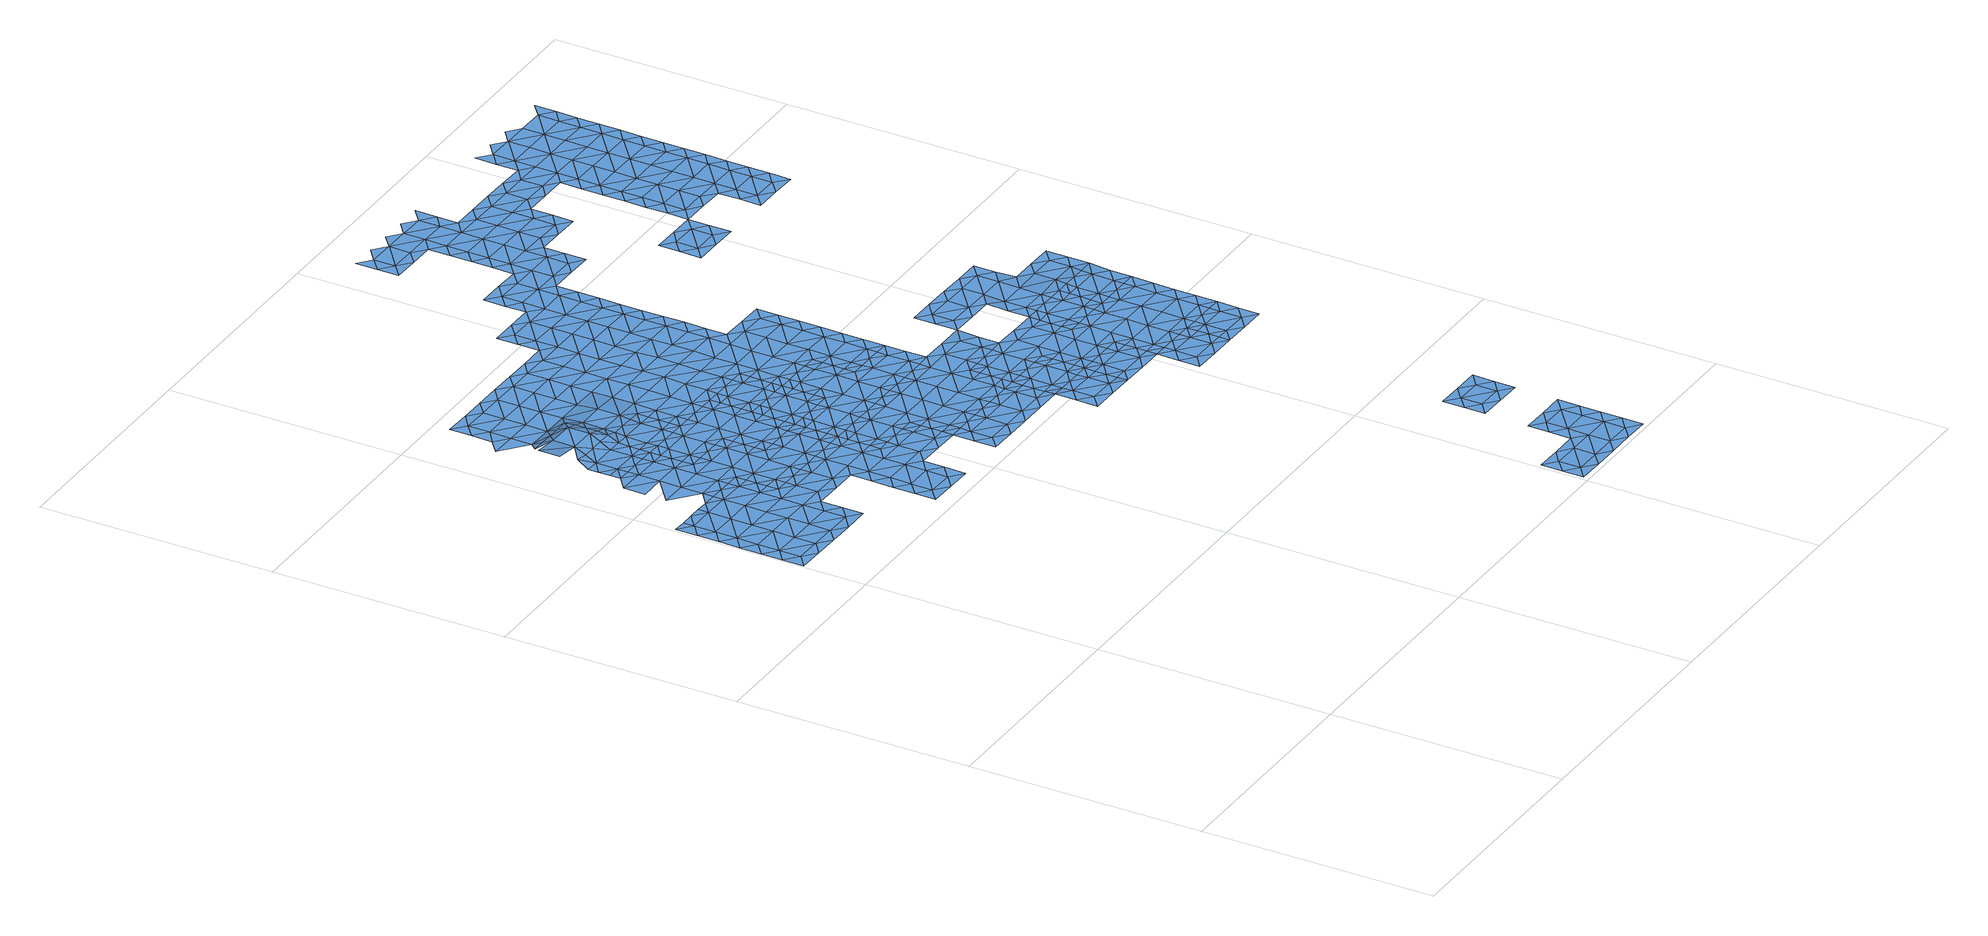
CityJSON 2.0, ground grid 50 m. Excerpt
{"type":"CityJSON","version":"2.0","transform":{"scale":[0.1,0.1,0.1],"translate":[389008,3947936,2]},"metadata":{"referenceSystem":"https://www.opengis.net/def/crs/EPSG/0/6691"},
"CityObjects":{
"waterbody1":{"type":"WaterBody","attributes":{"name":"10","class":"1140","function":"1","WaterBodyRiverFloodingRiskAttribute.description":"1","WaterBodyRiverFloodingRiskAttribute.rank":"3","WaterBodyRiverFloodingRiskAttribute.adminType":"2","WaterBodyRiverFloodingRiskAttribute.scale":"L2"},"geometry":[{"type":"MultiSurface","lod":"1","boundaries":[[[0,1,2]],[[1,3,4]],[[0,5,1]],[[6,7,8]],[[4,3,8]],[[8,9,6]],[[6,9,10]],[[5,11,1]],[[1,11,3]],[[11,12,3]],[[3,13,8]],[[14,10,9]],[[5,15,11]],[[9,16,14]],[[15,17,11]],[[9,8,13]],[[18,19,20]],[[3,12,13]],[[21,16,9]],[[22,23,24]],[[24,23,25]],[[26,22,24]],[[27,12,11]],[[17,27,11]],[[28,29,20]],[[24,30,26]],[[31,30,17]],[[9,13,21]],[[31,26,30]],[[32,13,12]],[[18,20,33]],[[25,34,24]],[[29,35,20]],[[30,27,17]],[[36,32,12]],[[27,36,12]],[[37,16,21]],[[38,39,33]],[[40,41,13]],[[13,41,21]],[[13,32,40]],[[35,42,20]],[[21,43,37]],[[33,44,38]],[[45,43,21]],[[30,24,46]],[[24,34,46]],[[21,41,45]],[[30,47,27]],[[48,32,36]],[[49,44,33]],[[33,20,49]],[[34,50,46]],[[51,47,30]],[[35,52,42]],[[49,20,42]],[[30,46,51]],[[53,48,36]],[[50,54,46]],[[52,55,42]],[[36,27,56]],[[57,44,49]],[[56,27,47]],[[58,59,42]],[[58,42,55]],[[53,36,56]],[[49,42,59]],[[60,47,51]],[[59,61,49]],[[49,62,57]],[[51,46,63]],[[61,62,49]],[[46,54,63]],[[64,63,54]],[[65,60,51]],[[66,53,56]],[[60,67,47]],[[68,56,47]],[[67,68,47]],[[51,63,65]],[[56,69,66]],[[70,69,56]],[[64,71,63]],[[56,68,70]],[[72,60,65]],[[63,71,73]],[[72,65,74]],[[75,74,65]],[[65,63,75]],[[73,71,76]],[[75,63,73]],[[76,77,73]],[[78,74,75]],[[79,80,73]],[[73,77,79]],[[75,73,80]],[[81,78,75]],[[75,80,81]],[[81,82,78]]]}]},
"waterbody2":{"type":"WaterBody","attributes":{"name":"10","class":"1140","function":"1","WaterBodyRiverFloodingRiskAttribute.description":"1","WaterBodyRiverFloodingRiskAttribute.rank":"2","WaterBodyRiverFloodingRiskAttribute.adminType":"2","WaterBodyRiverFloodingRiskAttribute.scale":"L2"},"geometry":[{"type":"MultiSurface","lod":"1","boundaries":[[[83,84,85]],[[64,86,71]],[[87,88,89]],[[86,90,91]],[[92,93,94]],[[95,96,97]],[[96,98,99]],[[87,100,88]],[[93,101,94]],[[102,103,104]],[[105,106,107]],[[93,108,109]],[[22,110,23]],[[111,5,0]],[[92,94,85]],[[112,93,92]],[[113,86,114]],[[115,116,117]],[[50,34,118]],[[119,120,121]],[[120,122,121]],[[94,101,123]],[[124,125,96]],[[126,127,128]],[[97,129,90]],[[88,100,130]],[[103,131,132]],[[22,26,110]],[[133,17,15]],[[130,100,134]],[[107,88,130]],[[135,136,91]],[[95,97,90]],[[86,54,118]],[[137,88,107]],[[138,139,140]],[[123,83,85]],[[141,126,142]],[[139,143,140]],[[76,91,77]],[[144,113,145]],[[93,112,108]],[[102,139,138]],[[120,146,122]],[[117,116,147]],[[148,83,114]],[[128,149,122]],[[96,99,147]],[[145,113,114]],[[130,111,107]],[[146,150,122]],[[138,103,102]],[[25,148,34]],[[111,110,133]],[[111,133,5]],[[151,99,98]],[[152,89,137]],[[153,100,87]],[[147,99,154]],[[155,112,102]],[[156,83,123]],[[142,126,128]],[[84,157,158]],[[159,99,160]],[[142,150,144]],[[31,17,133]],[[116,124,147]],[[161,162,153]],[[136,77,91]],[[111,157,110]],[[84,23,110]],[[143,85,158]],[[144,141,142]],[[154,117,147]],[[150,146,98]],[[98,96,95]],[[15,5,133]],[[76,71,91]],[[162,161,138]],[[131,138,161]],[[149,121,122]],[[50,118,54]],[[84,148,23]],[[163,121,149]],[[118,148,114]],[[140,143,134]],[[139,92,143]],[[102,112,139]],[[102,104,155]],[[107,106,137]],[[149,164,163]],[[119,121,163]],[[142,128,150]],[[134,158,157]],[[64,54,86]],[[138,131,103]],[[95,144,150]],[[134,100,140]],[[137,106,165]],[[111,2,107]],[[150,128,122]],[[137,89,88]],[[114,83,156]],[[118,114,86]],[[0,2,111]],[[113,90,86]],[[94,123,85]],[[114,156,145]],[[144,90,113]],[[141,144,145]],[[162,100,153]],[[100,162,140]],[[162,138,140]],[[157,84,110]],[[108,112,155]],[[26,31,133]],[[158,134,143]],[[159,154,99]],[[25,23,148]],[[71,86,91]],[[92,85,143]],[[139,112,92]],[[90,135,91]],[[95,90,144]],[[104,103,132]],[[125,97,96]],[[133,110,26]],[[165,152,137]],[[127,149,128]],[[127,164,149]],[[129,135,90]],[[148,118,34]],[[150,98,95]],[[134,157,130]],[[2,105,107]],[[96,147,124]],[[84,158,85]],[[160,99,151]],[[101,93,109]],[[111,130,157]],[[151,98,146]],[[84,83,148]]]}]},
"waterbody3":{"type":"WaterBody","attributes":{"name":"10","class":"1140","function":"1","WaterBodyRiverFloodingRiskAttribute.description":"1","WaterBodyRiverFloodingRiskAttribute.rank":"5","WaterBodyRiverFloodingRiskAttribute.adminType":"2","WaterBodyRiverFloodingRiskAttribute.scale":"L2"},"geometry":[{"type":"MultiSurface","lod":"1","boundaries":[[[166,167,168]],[[169,170,167]],[[167,35,29]],[[166,169,167]],[[171,166,168]],[[172,173,170]],[[29,28,167]],[[173,55,52]],[[14,16,166]],[[37,169,16]],[[171,10,166]],[[174,168,167]],[[14,166,10]],[[175,169,43]],[[174,167,28]],[[173,52,170]],[[52,35,170]],[[43,169,37]],[[167,170,35]],[[172,170,169]],[[16,169,166]],[[175,172,169]]]}]},
"waterbody4":{"type":"WaterBody","attributes":{"name":"10","class":"1140","function":"1","WaterBodyRiverFloodingRiskAttribute.description":"1","WaterBodyRiverFloodingRiskAttribute.rank":"2","WaterBodyRiverFloodingRiskAttribute.adminType":"2","WaterBodyRiverFloodingRiskAttribute.scale":"L2"},"geometry":[{"type":"MultiSurface","lod":"1","boundaries":[[[38,176,39]],[[177,178,179]],[[177,176,178]],[[38,44,176]],[[180,179,181]],[[179,178,181]],[[44,182,176]],[[176,182,178]],[[180,183,184]],[[180,181,183]],[[178,185,181]],[[57,182,44]],[[183,186,184]],[[178,182,185]],[[57,62,182]],[[183,181,187]],[[188,186,183]],[[181,185,187]],[[58,55,189]],[[59,58,189]],[[55,190,189]],[[62,191,182]],[[189,192,59]],[[188,183,187]],[[61,192,62]],[[182,193,185]],[[61,59,192]],[[190,194,189]],[[191,193,182]],[[192,191,62]],[[185,195,187]],[[193,195,185]],[[194,196,189]],[[197,186,188]],[[198,188,187]],[[192,189,196]],[[192,199,191]],[[198,197,188]],[[194,200,196]],[[201,193,191]],[[187,195,198]],[[192,196,199]],[[199,201,191]],[[200,202,196]],[[203,204,205]],[[201,206,193]],[[207,205,204]],[[208,207,204]],[[206,209,193]],[[202,210,196]],[[211,197,198]],[[212,213,202]],[[195,193,209]],[[212,208,213]],[[208,204,213]],[[203,214,204]],[[213,210,202]],[[199,196,215]],[[199,216,201]],[[198,195,217]],[[215,196,210]],[[215,216,199]],[[198,217,211]],[[195,209,217]],[[201,218,206]],[[213,204,219]],[[216,218,201]],[[204,214,219]],[[220,219,214]],[[206,221,209]],[[217,222,211]],[[210,213,223]],[[209,221,217]],[[213,219,223]],[[210,224,215]],[[220,225,219]],[[206,218,221]],[[210,223,226]],[[215,227,216]],[[224,210,226]],[[227,218,216]],[[225,228,219]],[[217,229,222]],[[229,217,221]],[[219,230,223]],[[231,221,218]],[[215,224,227]],[[232,228,225]],[[227,231,218]],[[229,233,222]],[[230,219,228]],[[234,229,221]],[[226,223,235]],[[231,234,221]],[[232,236,228]],[[224,226,235]],[[223,230,235]],[[224,237,227]],[[238,230,228]],[[239,231,227]],[[236,238,228]],[[237,224,235]],[[240,229,234]],[[233,229,240]],[[237,239,227]],[[230,241,235]],[[238,241,230]],[[239,242,231]],[[231,243,234]],[[236,244,238]],[[242,243,231]],[[245,233,240]],[[244,246,238]],[[237,235,247]],[[240,234,243]],[[248,249,250]],[[235,241,247]],[[251,245,240]],[[252,250,249]],[[237,253,239]],[[254,252,249]],[[246,255,238]],[[256,246,257]],[[239,253,242]],[[237,247,258]],[[256,254,249]],[[257,254,256]],[[240,243,251]],[[248,259,249]],[[241,238,255]],[[256,255,246]],[[241,260,247]],[[261,262,245]],[[237,258,253]],[[251,261,245]],[[255,260,241]],[[253,263,242]],[[264,258,247]],[[263,265,242]],[[266,249,259]],[[260,264,247]],[[243,242,265]],[[267,262,261]],[[256,249,266]],[[268,262,267]],[[269,266,259]],[[270,253,258]],[[256,271,255]],[[251,243,272]],[[251,273,261]],[[267,274,268]],[[272,243,265]],[[275,258,264]],[[256,266,276]],[[255,277,260]],[[261,278,267]],[[279,280,281]],[[269,282,266]],[[271,256,276]],[[271,277,255]],[[263,253,270]],[[273,251,272]],[[258,275,270]],[[280,283,284]],[[260,285,264]],[[278,274,267]],[[270,286,263]],[[280,279,283]],[[286,287,263]],[[283,288,284]],[[288,282,289]],[[290,266,282]],[[261,273,278]],[[289,284,288]],[[265,263,287]],[[279,291,283]],[[276,266,290]],[[275,264,285]],[[260,277,285]],[[272,292,273]],[[276,293,271]],[[290,282,288]],[[275,294,270]],[[272,265,292]],[[278,295,274]],[[294,286,270]],[[292,265,287]],[[296,276,290]],[[297,283,291]],[[273,298,278]],[[271,299,277]],[[275,285,300]],[[301,285,277]],[[292,298,273]],[[288,283,297]],[[293,299,271]],[[294,275,300]],[[276,296,293]],[[302,297,291]],[[299,301,277]],[[288,303,290]],[[294,304,286]],[[305,300,285]],[[306,303,288]],[[306,288,297]],[[305,285,301]],[[278,307,295]],[[287,286,308]],[[309,294,300]],[[278,298,307]],[[302,310,297]],[[296,290,303]],[[292,287,308]],[[286,304,308]],[[292,311,298]],[[300,305,309]],[[303,312,296]],[[307,313,295]],[[296,314,293]],[[295,313,315]],[[310,316,297]],[[309,317,294]],[[294,317,304]],[[314,299,293]],[[318,301,299]],[[306,297,316]],[[315,319,320]],[[292,308,311]],[[316,321,306]],[[298,322,307]],[[323,308,304]],[[314,296,312]],[[315,313,319]],[[303,306,321]],[[323,304,317]],[[324,312,303]],[[298,311,325]],[[321,324,303]],[[307,326,313]],[[322,326,307]],[[326,319,313]],[[327,299,314]],[[328,308,323]],[[329,320,319]],[[318,299,327]],[[311,308,328]],[[298,325,322]],[[330,325,311]],[[328,330,311]],[[331,312,324]],[[314,312,331]],[[332,327,314]],[[333,329,319]],[[327,334,318]],[[330,335,325]],[[325,335,322]],[[332,314,331]],[[333,319,326]],[[335,336,322]],[[322,336,326]],[[334,327,332]],[[337,338,339]],[[340,338,337]],[[341,329,333]],[[336,342,326]],[[339,343,344]],[[343,339,338]],[[345,341,333]],[[333,326,345]],[[346,342,336]],[[345,326,342]],[[338,347,343]],[[338,340,348]],[[341,349,350]],[[341,345,349]],[[346,351,342]],[[338,348,347]],[[350,352,353]],[[354,343,347]],[[340,355,348]],[[352,350,349]],[[356,357,353]],[[345,358,349]],[[352,356,353]],[[345,342,358]],[[359,351,346]],[[358,342,351]],[[355,360,348]],[[357,361,355]],[[358,362,349]],[[349,363,352]],[[361,357,356]],[[347,348,360]],[[361,360,355]],[[364,351,359]],[[358,351,364]],[[349,362,363]],[[356,365,361]],[[366,347,360]],[[367,347,366]],[[356,352,365]],[[368,362,358]],[[364,368,358]],[[352,363,365]],[[360,361,369]],[[368,370,362]],[[360,371,366]],[[362,372,363]],[[361,365,369]],[[369,371,360]],[[370,372,362]],[[372,365,363]],[[373,374,366]],[[371,373,366]],[[375,370,368]],[[376,371,369]],[[369,365,377]],[[365,372,377]],[[378,372,370]],[[375,378,370]],[[379,371,376]],[[373,371,379]],[[376,369,380]],[[369,377,380]],[[379,381,373]],[[378,382,372]],[[377,372,382]],[[383,376,380]],[[377,384,380]],[[375,385,378]],[[384,377,382]],[[386,382,378]],[[380,387,383]],[[378,385,386]],[[380,384,387]],[[388,384,382]],[[382,386,388]],[[388,389,384]],[[384,389,387]],[[383,387,390]],[[391,389,388]],[[390,387,392]],[[387,389,392]],[[393,394,395]],[[396,392,389]],[[395,397,393]],[[398,394,399]],[[390,392,400]],[[394,393,399]],[[389,391,396]],[[398,401,402]],[[398,399,401]],[[397,403,393]],[[402,404,405]],[[400,392,406]],[[391,407,396]],[[392,396,406]],[[402,401,404]],[[399,393,408]],[[409,405,410]],[[411,403,397]],[[405,404,410]],[[412,406,396]],[[413,400,406]],[[393,403,408]],[[401,399,414]],[[412,396,407]],[[415,409,410]],[[407,409,415]],[[404,401,414]],[[399,408,414]],[[416,417,418]],[[404,419,410]],[[415,412,407]],[[412,420,406]],[[421,417,416]],[[403,422,408]],[[418,423,411]],[[413,406,420]],[[404,414,419]],[[419,424,410]],[[410,425,415]],[[418,417,423]],[[426,414,408]],[[403,411,422]],[[427,428,413]],[[415,429,412]],[[427,413,420]],[[411,423,422]],[[426,408,422]],[[430,431,428]],[[410,424,425]],[[432,417,421]],[[427,430,428]],[[419,414,433]],[[429,415,425]],[[429,434,412]],[[423,417,435]],[[423,436,422]],[[414,426,433]],[[419,437,424]],[[420,412,434]],[[435,417,432]],[[438,437,419]],[[427,420,434]],[[421,439,432]],[[422,440,426]],[[419,433,438]],[[424,441,425]],[[434,442,427]],[[427,443,430]],[[436,423,435]],[[436,440,422]],[[442,443,427]],[[425,441,429]],[[426,444,433]],[[439,445,432]],[[435,432,445]],[[433,444,438]],[[424,437,441]],[[429,446,434]],[[447,430,443]],[[435,448,436]],[[426,440,444]],[[438,449,437]],[[435,445,448]],[[429,441,446]],[[446,450,434]],[[434,451,442]],[[448,452,436]],[[436,452,440]],[[449,438,444]],[[442,451,443]],[[437,453,441]],[[452,454,440]],[[440,454,444]],[[455,453,437]],[[451,434,450]],[[437,449,455]],[[453,456,441]],[[449,444,457]],[[446,456,450]],[[444,454,457]],[[458,443,459]],[[446,441,456]],[[443,451,459]],[[449,460,455]],[[449,457,460]],[[456,461,450]],[[460,462,455]],[[455,462,453]],[[451,450,461]],[[451,463,459]],[[462,464,453]],[[453,464,456]],[[451,461,465]],[[456,466,461]],[[463,451,465]],[[456,464,466]],[[466,467,461]],[[465,461,467]],[[467,468,465]],[[465,468,463]],[[468,469,463]]]}]},
"waterbody5":{"type":"WaterBody","attributes":{"name":"10","class":"1140","function":"1","WaterBodyRiverFloodingRiskAttribute.description":"1","WaterBodyRiverFloodingRiskAttribute.rank":"3","WaterBodyRiverFloodingRiskAttribute.adminType":"2","WaterBodyRiverFloodingRiskAttribute.scale":"L2"},"geometry":[{"type":"MultiSurface","lod":"1","boundaries":[[[470,175,43]],[[207,208,471]],[[173,190,55]],[[190,173,472]],[[473,471,472]],[[205,207,471]],[[472,474,194]],[[472,194,190]],[[172,472,173]],[[474,472,471]],[[212,202,474]],[[475,476,471]],[[474,208,212]],[[475,471,473]],[[200,194,474]],[[473,172,175]],[[474,202,200]],[[474,471,208]],[[476,205,471]],[[473,472,172]],[[470,475,473]],[[175,470,473]]]}]},
"waterbody6":{"type":"WaterBody","attributes":{"name":"10","class":"1140","function":"1","WaterBodyRiverFloodingRiskAttribute.description":"1","WaterBodyRiverFloodingRiskAttribute.rank":"5","WaterBodyRiverFloodingRiskAttribute.adminType":"2","WaterBodyRiverFloodingRiskAttribute.scale":"L2"},"geometry":[{"type":"MultiSurface","lod":"1","boundaries":[[[477,478,479]],[[480,74,481]],[[66,69,482]],[[476,475,483]],[[484,45,41]],[[479,225,477]],[[482,53,66]],[[70,68,485]],[[483,484,486]],[[483,482,487]],[[481,488,485]],[[489,490,481]],[[48,53,486]],[[477,225,220]],[[470,45,484]],[[487,491,483]],[[485,69,70]],[[220,214,477]],[[203,205,491]],[[478,477,492]],[[72,74,480]],[[480,68,67]],[[78,481,74]],[[492,485,488]],[[491,205,483]],[[477,214,491]],[[488,490,493]],[[494,492,488]],[[489,481,82]],[[485,487,69]],[[45,470,43]],[[484,483,475]],[[67,60,480]],[[483,205,476]],[[481,485,480]],[[40,32,486]],[[493,494,488]],[[483,486,482]],[[488,481,490]],[[494,495,492]],[[203,491,214]],[[82,481,78]],[[48,486,32]],[[491,487,477]],[[495,478,492]],[[477,487,492]],[[484,475,470]],[[482,486,53]],[[485,492,487]],[[72,480,60]],[[69,487,482]],[[41,486,484]],[[40,486,41]],[[68,480,485]]]}]},
"waterbody7":{"type":"WaterBody","attributes":{"name":"10","class":"1140","function":"1","WaterBodyRiverFloodingRiskAttribute.description":"1","WaterBodyRiverFloodingRiskAttribute.rank":"4","WaterBodyRiverFloodingRiskAttribute.adminType":"2","WaterBodyRiverFloodingRiskAttribute.scale":"L2"},"geometry":[{"type":"MultiSurface","lod":"1","boundaries":[[[496,497,498]],[[499,500,497]],[[490,489,501]],[[502,503,504]],[[490,501,505]],[[506,494,493]],[[504,250,502]],[[506,493,505]],[[507,504,496]],[[493,490,505]],[[501,504,505]],[[505,504,503]],[[508,501,82]],[[489,82,501]],[[508,509,501]],[[501,497,504]],[[499,497,509]],[[496,504,497]],[[497,501,509]],[[505,503,506]],[[498,497,500]],[[250,504,507]]]}]},
"waterbody8":{"type":"WaterBody","attributes":{"name":"10","class":"1140","function":"1","WaterBodyRiverFloodingRiskAttribute.description":"1","WaterBodyRiverFloodingRiskAttribute.rank":"3","WaterBodyRiverFloodingRiskAttribute.adminType":"2","WaterBodyRiverFloodingRiskAttribute.scale":"L2"},"geometry":[{"type":"MultiSurface","lod":"1","boundaries":[[[506,510,494]],[[495,494,510]],[[246,244,511]],[[246,511,257]],[[244,236,511]],[[512,510,513]],[[478,510,512]],[[232,479,512]],[[506,503,510]],[[479,232,225]],[[502,252,513]],[[512,236,232]],[[510,478,495]],[[257,511,254]],[[250,252,502]],[[254,513,252]],[[503,502,513]],[[479,478,512]],[[512,511,236]],[[503,513,510]],[[254,511,513]],[[511,512,513]]]}]},
"waterbody9":{"type":"WaterBody","attributes":{"name":"10","class":"1140","function":"1","WaterBodyRiverFloodingRiskAttribute.description":"1","WaterBodyRiverFloodingRiskAttribute.rank":"2","WaterBodyRiverFloodingRiskAttribute.adminType":"2","WaterBodyRiverFloodingRiskAttribute.scale":"L2"},"geometry":[{"type":"MultiSurface","lod":"1","boundaries":[[[514,515,516]],[[514,516,517]],[[517,516,518]],[[515,514,519]],[[520,521,522]],[[515,519,523]],[[524,525,516]],[[526,524,515]],[[527,528,529]],[[530,531,514]],[[521,517,532]],[[520,530,521]],[[533,522,521]],[[534,520,522]],[[528,527,535]],[[536,532,517]],[[528,535,530]],[[526,515,523]],[[537,518,516]],[[524,516,515]],[[536,517,518]],[[517,521,514]],[[514,531,519]],[[529,520,160]],[[531,530,535]],[[530,514,521]],[[528,530,520]],[[528,520,529]],[[533,521,532]],[[525,537,516]],[[534,160,520]],[[537,525,538]]]}]},
"waterbody10":{"type":"WaterBody","attributes":{"name":"10","class":"1140","function":"1","WaterBodyRiverFloodingRiskAttribute.description":"1","WaterBodyRiverFloodingRiskAttribute.rank":"5","WaterBodyRiverFloodingRiskAttribute.adminType":"2","WaterBodyRiverFloodingRiskAttribute.scale":"L2"},"geometry":[{"type":"MultiSurface","lod":"1","boundaries":[[[499,509,539]],[[540,541,542]],[[543,544,545]],[[284,289,546]],[[547,548,549]],[[279,281,543]],[[550,551,544]],[[544,549,552]],[[553,541,547]],[[498,500,554]],[[555,540,542]],[[540,556,541]],[[553,554,500]],[[557,77,558]],[[281,280,559]],[[539,509,560]],[[560,557,539]],[[310,545,561]],[[282,269,289]],[[259,248,562]],[[550,544,552]],[[547,559,553]],[[553,559,554]],[[509,508,560]],[[81,508,82]],[[248,507,562]],[[554,559,562]],[[558,563,557]],[[562,559,546]],[[564,565,548]],[[562,496,554]],[[542,541,539]],[[508,81,560]],[[563,542,557]],[[565,566,549]],[[291,279,543]],[[289,269,546]],[[500,499,539]],[[553,539,541]],[[79,77,557]],[[559,547,281]],[[310,302,545]],[[507,248,250]],[[555,542,563]],[[567,548,541]],[[281,547,543]],[[547,541,548]],[[498,554,496]],[[302,291,545]],[[556,567,541]],[[551,561,544]],[[80,79,557]],[[280,284,559]],[[567,564,548]],[[543,547,549]],[[539,557,542]],[[546,259,562]],[[560,81,80]],[[553,500,539]],[[543,549,544]],[[561,545,544]],[[269,259,546]],[[565,549,548]],[[507,496,562]],[[80,557,560]],[[545,291,543]],[[566,552,549]],[[559,284,546]]]}]},
"waterbody11":{"type":"WaterBody","attributes":{"name":"10","class":"1140","function":"1","WaterBodyRiverFloodingRiskAttribute.description":"1","WaterBodyRiverFloodingRiskAttribute.rank":"3","WaterBodyRiverFloodingRiskAttribute.adminType":"2","WaterBodyRiverFloodingRiskAttribute.scale":"L2"},"geometry":[{"type":"MultiSurface","lod":"1","boundaries":[[[518,537,568]],[[159,160,534]],[[569,570,571]],[[572,573,574]],[[552,566,573]],[[566,565,573]],[[575,570,576]],[[577,578,572]],[[136,135,579]],[[570,569,580]],[[581,582,574]],[[583,584,578]],[[585,551,580]],[[522,533,586]],[[572,578,573]],[[587,588,124]],[[589,518,568]],[[116,115,587]],[[533,532,586]],[[125,129,97]],[[579,588,590]],[[591,552,573]],[[582,590,587]],[[578,584,573]],[[592,593,584]],[[594,595,568]],[[577,596,586]],[[597,584,583]],[[593,580,584]],[[536,518,589]],[[594,537,538]],[[598,576,593]],[[587,590,588]],[[564,567,574]],[[129,125,588]],[[599,522,586]],[[154,159,599]],[[534,522,599]],[[600,585,569]],[[569,585,580]],[[595,601,597]],[[572,574,582]],[[586,532,589]],[[591,551,550]],[[576,570,593]],[[589,583,577]],[[577,583,578]],[[571,570,602]],[[574,573,565]],[[590,582,581]],[[556,540,581]],[[584,580,591]],[[593,570,580]],[[590,581,540]],[[582,115,596]],[[599,586,596]],[[555,563,590]],[[569,571,600]],[[596,572,582]],[[558,136,579]],[[597,583,568]],[[589,568,583]],[[577,572,596]],[[550,552,591]],[[601,592,597]],[[124,116,587]],[[537,594,568]],[[129,588,135]],[[595,597,568]],[[599,596,154]],[[125,124,588]],[[590,540,555]],[[579,563,558]],[[590,563,579]],[[597,592,584]],[[596,115,117]],[[586,589,577]],[[575,602,570]],[[117,154,596]],[[574,565,564]],[[136,558,77]],[[581,567,556]],[[581,574,567]],[[584,591,573]],[[582,587,115]],[[159,534,599]],[[532,536,589]],[[551,591,580]],[[588,579,135]],[[598,593,592]]]}]},
"waterbody12":{"type":"WaterBody","attributes":{"name":"10","class":"1140","function":"1","WaterBodyRiverFloodingRiskAttribute.description":"1","WaterBodyRiverFloodingRiskAttribute.rank":"2","WaterBodyRiverFloodingRiskAttribute.adminType":"2","WaterBodyRiverFloodingRiskAttribute.scale":"L2"},"geometry":[{"type":"MultiSurface","lod":"1","boundaries":[[[603,604,605]],[[606,607,608]],[[605,609,610]],[[604,611,612]],[[613,603,614]],[[612,523,604]],[[614,603,615]],[[613,606,608]],[[523,616,604]],[[603,605,610]],[[608,611,604]],[[608,607,617]],[[613,608,603]],[[605,616,609]],[[603,608,604]],[[617,611,608]],[[603,610,615]],[[616,605,604]]]}]},
"waterbody13":{"type":"WaterBody","attributes":{"name":"10","class":"1140","function":"1","WaterBodyRiverFloodingRiskAttribute.description":"1","WaterBodyRiverFloodingRiskAttribute.rank":"2","WaterBodyRiverFloodingRiskAttribute.adminType":"2","WaterBodyRiverFloodingRiskAttribute.scale":"L2"},"geometry":[{"type":"MultiSurface","lod":"1","boundaries":[[[618,619,620]],[[620,619,621]],[[622,623,624]],[[625,624,626]],[[627,628,629]],[[623,630,620]],[[631,632,630]],[[633,634,635]],[[636,624,625]],[[637,622,638]],[[624,623,620]],[[637,639,622]],[[640,618,630]],[[641,642,638]],[[621,643,626]],[[636,625,629]],[[628,622,636]],[[632,644,640]],[[627,641,628]],[[628,636,629]],[[642,637,638]],[[645,631,639]],[[621,624,620]],[[626,624,621]],[[630,632,640]],[[633,631,645]],[[630,623,631]],[[623,639,631]],[[621,619,643]],[[639,623,622]],[[632,633,635]],[[645,634,633]],[[628,641,638]],[[638,622,628]],[[635,644,632]],[[630,618,620]],[[624,636,622]],[[632,631,633]]]}]},
"waterbody14":{"type":"WaterBody","attributes":{"name":"10","class":"1140","function":"1","WaterBodyRiverFloodingRiskAttribute.description":"1","WaterBodyRiverFloodingRiskAttribute.rank":"3","WaterBodyRiverFloodingRiskAttribute.adminType":"2","WaterBodyRiverFloodingRiskAttribute.scale":"L2"},"geometry":[{"type":"MultiSurface","lod":"1","boundaries":[[[646,647,648]],[[607,649,617]],[[650,651,646]],[[652,646,651]],[[650,648,653]],[[654,646,652]],[[524,652,525]],[[617,649,611]],[[526,612,654]],[[648,650,646]],[[655,647,649]],[[655,649,607]],[[656,652,651]],[[654,524,526]],[[654,649,646]],[[612,611,654]],[[525,652,538]],[[649,647,646]],[[612,526,523]],[[656,538,652]],[[654,652,524]],[[611,649,654]]]}]},
"waterbody15":{"type":"WaterBody","attributes":{"name":"10","class":"1140","function":"1","WaterBodyRiverFloodingRiskAttribute.description":"1","WaterBodyRiverFloodingRiskAttribute.rank":"3","WaterBodyRiverFloodingRiskAttribute.adminType":"2","WaterBodyRiverFloodingRiskAttribute.scale":"L2"},"geometry":[{"type":"MultiSurface","lod":"1","boundaries":[[[614,615,657]],[[658,607,659]],[[660,661,662]],[[663,664,665]],[[666,660,664]],[[659,660,667]],[[659,606,613]],[[657,613,614]],[[657,659,613]],[[667,658,659]],[[662,667,660]],[[659,657,664]],[[668,660,666]],[[666,664,663]],[[657,615,669]],[[606,659,607]],[[657,669,664]],[[669,665,664]],[[659,664,660]],[[668,661,660]]]}]},
"waterbody16":{"type":"WaterBody","attributes":{"name":"10","class":"1140","function":"1","WaterBodyRiverFloodingRiskAttribute.description":"1","WaterBodyRiverFloodingRiskAttribute.rank":"2","WaterBodyRiverFloodingRiskAttribute.adminType":"2","WaterBodyRiverFloodingRiskAttribute.scale":"L2"},"geometry":[{"type":"MultiSurface","lod":"1","boundaries":[[[670,671,672]],[[673,670,674]],[[675,676,677]],[[675,678,676]],[[670,673,671]],[[673,674,679]],[[680,681,678]],[[674,678,681]],[[676,678,674]],[[676,670,672]],[[672,677,676]],[[675,680,678]],[[674,670,676]],[[679,674,681]]]}]},
"waterbody17":{"type":"WaterBody","attributes":{"name":"10","class":"1140","function":"1","WaterBodyRiverFloodingRiskAttribute.description":"1","WaterBodyRiverFloodingRiskAttribute.rank":"2","WaterBodyRiverFloodingRiskAttribute.adminType":"2","WaterBodyRiverFloodingRiskAttribute.scale":"L2"},"geometry":[{"type":"MultiSurface","lod":"1","boundaries":[[[682,683,684]],[[685,683,665]],[[686,684,687]],[[687,683,688]],[[689,690,685]],[[691,688,692]],[[690,689,693]],[[683,687,684]],[[682,665,683]],[[688,690,693]],[[686,687,694]],[[691,695,688]],[[688,693,692]],[[696,694,687]],[[690,688,683]],[[696,687,695]],[[695,687,688]],[[685,690,683]]]}]},
"waterbody18":{"type":"WaterBody","attributes":{"name":"10","class":"1140","function":"1","WaterBodyRiverFloodingRiskAttribute.description":"1","WaterBodyRiverFloodingRiskAttribute.rank":"5","WaterBodyRiverFloodingRiskAttribute.adminType":"2","WaterBodyRiverFloodingRiskAttribute.scale":"L2"},"geometry":[{"type":"MultiSurface","lod":"1","boundaries":[[[697,698,699]],[[700,701,702]],[[667,662,703]],[[704,700,702]],[[705,706,707]],[[655,708,647]],[[709,710,711]],[[684,686,712]],[[706,710,713]],[[714,715,716]],[[705,717,706]],[[718,719,595]],[[594,538,718]],[[647,708,720]],[[721,722,723]],[[724,709,711]],[[725,711,726]],[[712,694,725]],[[707,706,713]],[[708,703,727]],[[728,699,701]],[[729,727,700]],[[730,731,732]],[[720,716,731]],[[722,733,723]],[[703,708,667]],[[718,651,730]],[[682,684,734]],[[598,592,719]],[[735,736,737]],[[738,739,740]],[[712,725,741]],[[704,729,700]],[[725,738,711]],[[656,651,718]],[[738,742,724]],[[731,733,732]],[[734,666,663]],[[712,741,734]],[[743,739,725]],[[734,741,735]],[[741,728,736]],[[668,735,661]],[[740,742,738]],[[716,729,714]],[[651,650,730]],[[648,647,720]],[[716,723,733]],[[663,682,734]],[[710,706,699]],[[694,743,725]],[[744,701,698]],[[575,576,732]],[[735,741,736]],[[602,732,733]],[[538,656,718]],[[734,684,712]],[[735,666,734]],[[668,666,735]],[[697,699,717]],[[703,737,700]],[[662,661,703]],[[658,708,607]],[[710,699,728]],[[601,595,719]],[[731,716,733]],[[711,728,726]],[[713,710,709]],[[699,706,717]],[[700,737,736]],[[701,700,736]],[[602,733,722]],[[732,602,575]],[[703,700,727]],[[718,732,719]],[[711,710,728]],[[745,721,723]],[[735,737,661]],[[724,711,738]],[[663,665,682]],[[744,702,701]],[[661,737,703]],[[653,648,720]],[[720,708,727]],[[718,595,594]],[[658,667,708]],[[725,739,738]],[[653,720,731]],[[650,653,730]],[[726,741,725]],[[730,732,718]],[[719,576,598]],[[716,727,729]],[[732,576,719]],[[726,728,741]],[[655,607,708]],[[686,694,712]],[[716,720,727]],[[601,719,592]],[[730,653,731]],[[715,745,723]],[[728,701,736]],[[701,699,698]],[[715,723,716]]]}]},
"waterbody19":{"type":"WaterBody","attributes":{"name":"10","class":"1140","function":"1","WaterBodyRiverFloodingRiskAttribute.description":"1","WaterBodyRiverFloodingRiskAttribute.rank":"3","WaterBodyRiverFloodingRiskAttribute.adminType":"2","WaterBodyRiverFloodingRiskAttribute.scale":"L2"},"geometry":[{"type":"MultiSurface","lod":"1","boundaries":[[[746,715,714]],[[747,748,749]],[[750,751,752]],[[749,750,753]],[[746,753,715]],[[746,702,749]],[[748,750,749]],[[746,749,753]],[[704,702,746]],[[729,704,714]],[[749,698,747]],[[750,754,753]],[[714,704,746]],[[752,754,750]],[[755,745,753]],[[702,744,749]],[[745,755,721]],[[753,754,755]],[[744,698,749]],[[756,751,750]],[[756,750,748]],[[753,745,715]]]}]},
"waterbody20":{"type":"WaterBody","attributes":{"name":"10","class":"1140","function":"1","WaterBodyRiverFloodingRiskAttribute.description":"1","WaterBodyRiverFloodingRiskAttribute.rank":"3","WaterBodyRiverFloodingRiskAttribute.adminType":"2","WaterBodyRiverFloodingRiskAttribute.scale":"L2"},"geometry":[{"type":"MultiSurface","lod":"1","boundaries":[[[757,758,759]],[[695,691,760]],[[761,762,757]],[[760,757,759]],[[762,742,758]],[[743,694,759]],[[762,758,757]],[[761,757,763]],[[691,692,760]],[[740,758,742]],[[740,739,758]],[[696,695,759]],[[760,763,757]],[[694,696,759]],[[763,760,692]],[[760,759,695]],[[743,759,739]],[[739,759,758]]]}]},
"waterbody21":{"type":"WaterBody","attributes":{"name":"10","class":"1140","function":"1","WaterBodyRiverFloodingRiskAttribute.description":"1","WaterBodyRiverFloodingRiskAttribute.rank":"1","WaterBodyRiverFloodingRiskAttribute.adminType":"2","WaterBodyRiverFloodingRiskAttribute.scale":"L2"},"geometry":[{"type":"MultiSurface","lod":"1","boundaries":[[[764,765,766]],[[752,767,754]],[[766,768,769]],[[765,770,771]],[[772,773,774]],[[775,776,777]],[[755,754,773]],[[778,776,775]],[[779,780,781]],[[782,783,784]],[[774,785,772]],[[786,787,781]],[[778,774,776]],[[770,788,600]],[[764,770,765]],[[786,784,787]],[[787,784,783]],[[766,789,764]],[[785,774,778]],[[754,767,773]],[[752,751,767]],[[768,765,778]],[[785,778,765]],[[765,771,785]],[[788,770,764]],[[777,790,775]],[[768,791,769]],[[784,792,767]],[[793,787,783]],[[794,786,781]],[[782,784,751]],[[769,789,766]],[[780,794,781]],[[773,721,755]],[[776,774,792]],[[774,773,767]],[[764,795,788]],[[796,792,786]],[[796,777,776]],[[766,765,768]],[[787,797,779]],[[792,796,776]],[[775,790,791]],[[751,784,767]],[[768,778,775]],[[793,797,787]],[[600,771,770]],[[791,768,775]],[[792,774,767]],[[792,784,786]],[[773,772,721]],[[789,795,764]],[[787,779,781]],[[796,786,794]]]}]},
"waterbody22":{"type":"WaterBody","attributes":{"name":"10","class":"1140","function":"1","WaterBodyRiverFloodingRiskAttribute.description":"1","WaterBodyRiverFloodingRiskAttribute.rank":"2","WaterBodyRiverFloodingRiskAttribute.adminType":"2","WaterBodyRiverFloodingRiskAttribute.scale":"L2"},"geometry":[{"type":"MultiSurface","lod":"1","boundaries":[[[798,797,799]],[[782,751,756]],[[747,698,800]],[[799,797,793]],[[799,783,801]],[[707,798,802]],[[800,717,802]],[[798,799,802]],[[705,707,802]],[[800,748,747]],[[799,800,802]],[[756,748,801]],[[793,783,799]],[[783,782,801]],[[698,697,800]],[[800,799,801]],[[800,801,748]],[[697,717,800]],[[782,756,801]],[[717,705,802]]]}]},
"waterbody23":{"type":"WaterBody","attributes":{"name":"10","class":"1140","function":"1","WaterBodyRiverFloodingRiskAttribute.description":"1","WaterBodyRiverFloodingRiskAttribute.rank":"2","WaterBodyRiverFloodingRiskAttribute.adminType":"2","WaterBodyRiverFloodingRiskAttribute.scale":"L2"},"geometry":[{"type":"MultiSurface","lod":"1","boundaries":[[[803,804,805]],[[803,806,804]],[[804,807,805]],[[808,809,810]],[[810,811,807]],[[808,812,813]],[[807,804,810]],[[395,806,803]],[[808,813,809]],[[806,395,812]],[[810,809,811]],[[810,804,806]],[[806,808,810]],[[808,806,812]]]}]}
},
"vertices":[
[150,1410,5],[150,1433,5],[121,1410,5],[150,1479,5],[94,1480,5],[178,1410,5],[95,1573,5],[94,1526,5],[151,1526,5],[152,1572,5],[124,1595,5],[206,1432,5],[207,1479,5],[208,1525,5],[152,1595,5],[206,1409,5],[180,1595,5],[234,1409,5],[97,1757,34],[97,1711,34],[153,1710,27],[208,1571,5],[233,1340,5],[233,1317,5],[262,1339,5],[261,1316,5],[234,1363,5],[263,1432,5],[125,1688,20],[153,1687,16],[262,1386,5],[234,1386,5],[236,1501,5],[154,1757,27],[290,1316,5],[181,1687,16],[264,1478,5],[208,1594,5],[154,1780,16],[126,1780,16],[236,1525,5],[236,1548,5],[210,1710,27],[237,1594,5],[182,1779,16],[236,1571,5],[318,1339,5],[320,1431,5],[264,1501,5],[210,1756,27],[318,1316,5],[319,1385,5],[210,1687,16],[292,1501,5],[346,1315,5],[238,1686,16],[320,1477,5],[211,1779,16],[238,1709,18],[238,1733,18],[347,1408,5],[239,1756,18],[239,1779,16],[375,1338,5],[375,1315,5],[375,1384,5],[320,1500,5],[348,1431,5],[348,1454,5],[349,1500,5],[348,1477,5],[403,1314,5],[376,1407,5],[431,1337,5],[404,1407,5],[432,1383,5],[431,1314,5],[459,1314,5],[432,1407,5],[460,1337,5],[460,1360,5],[460,1383,5],[461,1406,5],
[261,1247,5],[205,1294,5],[204,1248,5],[374,1292,5],[7,1319,5],[36,1342,5],[8,1366,5],[430,1245,5],[431,1291,5],[147,1202,5],[203,1155,5],[203,1201,5],[430,1199,5],[486,1198,5],[458,1221,5],[486,1152,5],[542,1151,5],[35,1296,5],[231,1178,5],[90,1157,5],[33,1157,5],[61,1134,5],[93,1411,5],[65,1411,5],[93,1388,5],[174,1132,5],[231,1132,5],[205,1340,5],[149,1387,5],[146,1156,5],[374,1245,5],[317,1246,5],[571,1220,5],[543,1220,5],[571,1197,5],[318,1292,5],[456,1036,5],[457,1083,5],[428,1060,5],[429,1106,5],[232,1224,5],[515,1221,5],[487,1221,5],[344,1130,5],[343,1084,5],[372,1107,5],[459,1244,5],[92,1341,5],[5,1181,5],[5,1135,5],[206,1386,5],[92,1295,5],[459,1268,5],[459,1291,5],[36,1388,5],[34,1204,5],[90,1203,5],[91,1249,5],[345,1177,5],[373,1153,5],[147,1248,5],[373,1199,5],[345,1223,5],[457,1129,5],[543,1197,5],[261,1293,5],[371,1061,5],[429,1152,5],[514,1128,5],[8,1412,5],[6,1273,5],[571,1174,5],[118,1133,5],[289,1223,5],[149,1341,5],[148,1295,5],[571,1151,5],[570,1127,5],[6,1227,5],[34,1250,5],[399,1037,5],[343,1038,5],[36,1411,5],
[152,1618,5],[153,1664,5],[124,1642,5],[209,1617,5],[209,1664,5],[124,1618,5],[237,1640,5],[238,1663,5],[124,1665,5],[237,1617,5],
[154,1803,5],[98,1850,5],[155,1849,5],[127,1873,5],[128,1919,5],[156,1895,5],[211,1802,5],[156,1942,5],[128,1965,5],[212,1848,5],[185,1964,5],[212,1895,5],[213,1941,5],[266,1709,9],[266,1686,7],[268,1801,5],[267,1755,9],[268,1848,5],[294,1686,7],[269,1894,5],[323,1708,9],[241,1964,5],[269,1940,5],[324,1755,9],[323,1685,7],[324,1801,5],[351,1685,6],[378,1592,5],[378,1615,5],[350,1592,5],[325,1847,5],[350,1616,5],[350,1639,5],[325,1893,5],[380,1708,6],[298,1963,5],[351,1662,5],[379,1661,5],[406,1592,5],[380,1754,6],[381,1800,5],[326,1939,5],[381,1846,5],[435,1615,5],[435,1591,5],[382,1893,5],[354,1962,5],[436,1661,5],[437,1753,6],[463,1591,5],[436,1707,6],[437,1799,5],[492,1614,5],[382,1939,5],[492,1660,5],[438,1846,5],[491,1591,5],[411,1961,5],[438,1892,5],[493,1706,7],[520,1590,5],[493,1752,7],[548,1613,5],[494,1799,5],[439,1938,5],[549,1659,5],[494,1845,5],[495,1891,5],[548,1590,5],[468,1961,5],[576,1590,5],[549,1706,7],[603,1497,5],[603,1520,5],[575,1497,5],[496,1937,5],[575,1520,5],[550,1798,5],[575,1543,5],[605,1612,5],[604,1566,5],[576,1567,5],[550,1752,7],[631,1497,5],[605,1659,5],[496,1984,5],[468,2007,5],[551,1844,5],[606,1705,6],[552,1890,5],[660,1519,5],[497,2030,5],[469,2053,5],[660,1496,5],[607,1797,5],[661,1612,5],[552,1937,5],[553,1983,5],[525,2053,5],[606,1751,6],[661,1565,5],[662,1658,5],[553,2029,5],[715,1403,5],[687,1426,5],[687,1403,5],[688,1496,5],[715,1426,5],[687,1450,5],[662,1704,6],[608,1843,5],[608,1890,5],[716,1472,5],[688,1473,5],[717,1519,5],[743,1403,5],[609,1936,5],[718,1611,5],[664,1797,5],[582,2052,5],[717,1565,5],[772,1425,5],[609,1982,5],[718,1657,5],[663,1750,6],[690,1681,6],[772,1402,5],[773,1518,5],[664,1843,5],[691,1727,6],[773,1472,5],[610,2028,5],[665,1889,5],[692,1773,6],[800,1402,5],[665,1935,5],[774,1564,5],[610,2075,5],[774,1610,5],[582,2098,5],[801,1448,5],[692,1819,5],[747,1680,5],[611,2121,5],[583,2144,5],[801,1494,5],[666,2028,5],[693,1866,5],[802,1541,5],[666,1981,5],[667,2074,5],[775,1656,5],[693,1912,5],[640,2144,5],[694,1958,5],[802,1587,5],[803,1633,5],[668,2120,5],[803,1679,5],[694,2004,5],[695,2050,5],[585,2329,5],[614,2352,5],[586,2375,5],[642,2328,5],[696,2143,5],[724,2073,5],[614,2398,5],[586,2422,5],[724,2119,5],[752,2050,5],[671,2397,5],[670,2351,5],[725,2166,5],[697,2189,5],[780,2072,5],[725,2212,5],[697,2235,5],[643,2421,5],[698,2328,5],[726,2258,5],[698,2281,5],[781,2119,5],[808,2049,5],[727,2350,5],[726,2304,5],[781,2165,5],[782,2211,5],[809,2095,5],[782,2257,5],[728,2397,5],[700,2420,5],[809,2141,5],[783,2304,5],[838,2164,5],[784,2350,5],[838,2210,5],[784,2396,5],[756,2419,5],[866,2141,5],[812,2326,5],[839,2257,5],[894,2163,5],[812,2372,5],[840,2303,5],[813,2419,5],[895,2210,5],[868,2326,5],[896,2256,5],[922,2140,5],[923,2186,5],[896,2302,5],[924,2232,5],[952,2255,5],[925,2325,5],[980,2232,5],[953,2301,5],[1062,1976,5],[1034,2000,5],[1033,1954,5],[1009,2254,5],[1090,1953,5],[1034,2046,5],[1062,2023,5],[981,2324,5],[1063,2069,5],[1035,2092,5],[1118,1976,5],[1064,2115,5],[1036,2139,5],[1009,2301,5],[1037,2231,5],[1119,2022,5],[1036,2185,5],[1064,2161,5],[1146,1952,5],[1065,2254,5],[1038,2323,5],[1120,2068,5],[1065,2208,5],[1145,1860,5],[1174,1883,5],[1146,1906,5],[1120,2114,5],[1066,2300,5],[1202,1859,5],[1175,1975,5],[1174,1929,5],[1121,2161,5],[1121,2207,5],[1176,2021,5],[1066,2346,5],[1038,2370,5],[1122,2253,5],[1067,2392,5],[1039,2416,5],[1230,1882,5],[1176,2067,5],[1122,2299,5],[1231,1928,5],[1231,1974,5],[1177,2160,5],[1177,2114,5],[1258,1858,5],[1232,2021,5],[1178,2206,5],[1123,2345,5],[1124,2392,5],[1233,2067,5],[1259,1905,5],[1178,2252,5],[1096,2415,5],[1259,1951,5],[1233,2113,5],[1179,2299,5],[1180,2345,5],[1260,1997,5],[1234,2205,5],[1261,2043,5],[1234,2159,5],[1235,2252,5],[1261,2090,5],[1152,2414,5],[1180,2391,5],[1262,2136,5],[1236,2298,5],[1262,2182,5],[1237,2390,5],[1263,2228,5],[1236,2344,5],[1264,2274,5],[1264,2321,5],[1265,2367,5],[1265,2413,5],
[265,1594,5],[322,1616,5],[266,1663,5],[265,1617,5],[322,1662,5],[293,1593,5],[322,1593,5],
[434,1568,5],[462,1545,5],[463,1568,5],[376,1430,5],[433,1430,5],[321,1523,5],[321,1570,5],[265,1570,5],[377,1477,5],[264,1524,5],[377,1523,5],[433,1476,5],[461,1429,5],[461,1452,5],[378,1569,5],[434,1522,5],[461,1476,5],[462,1499,5],[462,1522,5],
[574,1451,5],[546,1428,5],[574,1428,5],[545,1405,5],[574,1405,5],[489,1429,5],[547,1498,5],[518,1498,5],[546,1474,5],[490,1475,5],[490,1498,5],[575,1474,5],[489,1406,5],[517,1405,5],
[490,1521,5],[548,1567,5],[491,1568,5],[547,1521,5],
[711,1056,5],[767,1056,5],[768,1102,5],[711,1103,5],[740,1125,5],[739,1033,5],[598,1104,5],[655,1103,5],[627,1127,5],[795,1032,6],[796,1078,5],[796,1102,5],[796,1055,5],[569,1035,5],[598,1058,5],[570,1081,5],[654,1057,5],[682,1034,5],[683,1126,5],[655,1126,5],[599,1127,5],[626,1034,5],[712,1126,5],[768,1125,5],[797,1125,5],
[545,1382,5],[573,1312,5],[601,1335,5],[545,1336,5],[715,1380,5],[771,1333,5],[771,1379,5],[659,1473,5],[658,1381,5],[658,1334,5],[714,1334,5],[771,1310,5],[799,1310,6],[742,1310,5],[602,1381,5],[602,1428,5],[544,1313,5],[601,1312,5],[488,1337,5],[488,1313,5],[659,1427,5],[489,1383,5],[799,1356,5],[603,1474,5],[516,1313,5],[657,1311,5],[686,1311,5],[714,1311,5],[629,1312,5],
[769,1148,5],[883,1285,6],[883,1239,6],[911,1262,6],[657,1242,5],[714,1287,5],[657,1288,5],[883,1216,5],[854,1216,5],[656,1196,5],[713,1241,5],[487,1290,5],[827,1286,6],[601,1289,5],[600,1243,5],[713,1195,5],[770,1241,5],[855,1309,6],[655,1150,5],[543,1243,5],[487,1244,5],[712,1149,5],[544,1290,5],[770,1287,5],[798,1217,5],[826,1240,6],[797,1148,5],[797,1171,5],[599,1196,5],[769,1194,5],[826,1217,5],[599,1150,5],[912,1308,8],[797,1194,5],[911,1216,6],
[879,962,6],[823,1009,6],[823,963,6],[908,1008,5],[909,1031,5],[880,1008,6],[794,940,6],[851,939,6],[852,1032,5],[824,1032,5],[908,985,5],[908,961,5],[907,938,6],[795,986,6],[880,1031,5],
[1122,11,5],[1179,11,5],[1151,34,5],[1207,33,5],[1152,126,5],[1151,80,5],[1208,80,5],[1236,102,5],[1236,56,5],[1238,195,5],[1209,172,5],[1237,148,5],[1094,35,4],[1095,81,4],[1038,35,4],[1038,82,4],[1010,105,4],[1010,59,4],[1208,126,5],[1124,150,5],[1152,173,5],[1123,104,5],[1066,12,4],[1181,195,5],[1124,196,5],[1235,10,5],[1009,13,4],[1067,104,4],
[881,1100,5],[909,1077,5],[909,1100,5],[881,1054,5],[881,1124,5],[853,1124,5],[825,1101,5],[910,1123,5],[824,1055,5],[909,1054,5],[825,1124,5],
[936,961,5],[937,1030,5],[937,1007,5],[993,1007,5],[1022,1029,5],[993,1030,5],[1021,960,5],[993,960,5],[1021,937,5],[1021,983,5],[965,1030,5],[1021,1006,5],[964,938,5],
[1211,357,5],[1240,380,5],[1183,380,5],[1239,333,5],[1211,311,5],[1126,335,5],[1155,358,5],[1127,381,5],[1154,311,5],[1239,287,5],[1126,289,5],[1182,288,5],
[1049,937,5],[1049,914,5],[1077,936,5],[1020,891,5],[1105,936,5],[1105,913,5],[1105,867,5],[1019,845,5],[1048,867,5],[1133,866,5],[1133,843,5],[1076,844,5],[1134,936,5],[1133,889,5],[1133,912,5],
[1164,1120,5],[1136,1120,5],[1164,1097,5],[1051,1098,5],[1107,1098,5],[1079,1121,6],[994,1053,5],[1051,1121,6],[1221,1119,5],[1221,1096,5],[1249,1119,6],[937,1054,5],[1248,1027,5],[1220,1050,5],[1219,1004,5],[1106,959,5],[1249,1073,5],[1023,1145,5],[1023,1168,5],[995,1145,5],[1193,1120,5],[825,1147,5],[826,1194,5],[938,1100,5],[1024,1214,6],[967,1215,5],[995,1192,5],[1247,980,5],[1162,958,5],[1163,1005,5],[994,1099,5],[1163,1051,5],[1023,1122,5],[882,1147,5],[938,1146,5],[882,1193,5],[939,1192,5],[1049,960,5],[1050,1006,5],[1107,1051,5],[1050,1052,5],[1219,958,5],[1190,935,5],[1219,935,5],[1106,1005,5],[1247,934,5],[1162,935,5],[1108,1121,6],[1024,1191,5],
[1051,1145,6],[1136,1144,6],[1137,1167,6],[1108,1144,6],[1109,1190,6],[1137,1213,6],[1109,1213,6],[1052,1191,6],[1081,1214,6],[1052,1214,6],[1137,1190,6],
[1218,865,5],[1218,911,5],[1162,912,5],[1161,866,5],[1246,842,5],[1246,888,5],[1189,842,5],
[941,1377,8],[997,1330,8],[998,1376,8],[1109,1236,6],[1054,1376,7],[1026,1399,8],[941,1331,8],[969,1307,8],[1025,1260,6],[1053,1237,6],[1053,1283,6],[1111,1375,7],[1110,1329,7],[1139,1352,7],[1054,1329,7],[1251,1258,9],[1251,1304,9],[1223,1281,9],[1165,1213,7],[1194,1212,7],[1166,1236,9],[1025,1307,8],[1166,1282,9],[1222,1235,9],[913,1354,8],[970,1400,8],[1139,1398,7],[1083,1398,7],[1110,1283,6],[1222,1212,7],[1195,1305,9],[913,1401,8],[1138,1305,9],[1250,1211,9],
[1250,1165,6],[1222,1189,6],[1165,1143,6],[1165,1189,6],[1221,1142,6],
[1033,1908,5],[1004,1885,5],[1032,1861,5],[1005,1931,5],[976,1862,5],[948,1932,5],[920,1909,5],[948,1885,5],[919,1863,5],[977,1954,5],[920,1955,5]
]}
